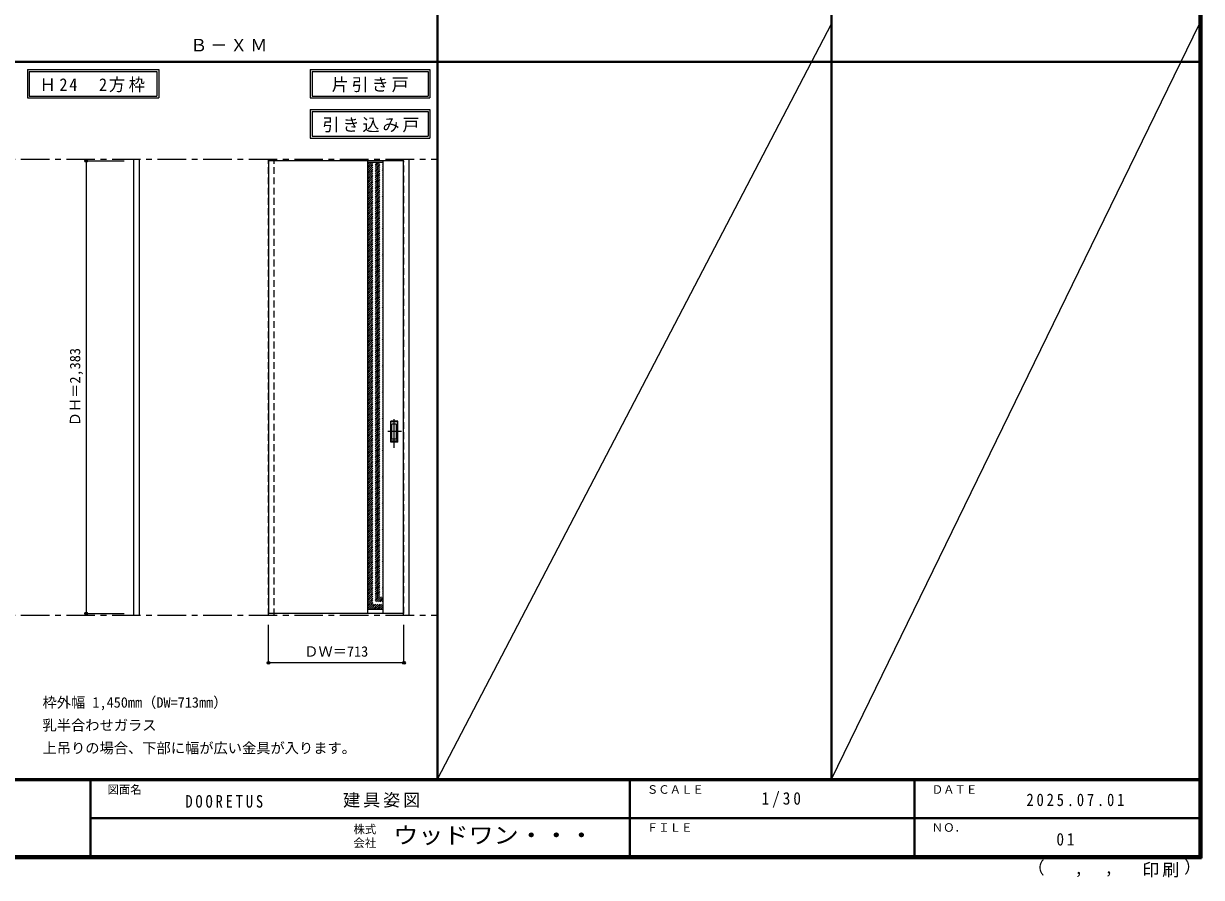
# Model space of a CAD drawing. Units: millimetres, scale not verified. Extents: x -6000 to 5700, y -4307 to 4260.
# Drawn here: x -502 to 5700, y -4307 to 186 of the extents above; entities that cross this region are included whole.
import ezdxf
from ezdxf.enums import TextEntityAlignment as Align

# ---------------------------------------------------------------- set-up
doc = ezdxf.new("R2010")
doc.units = ezdxf.units.MM
doc.header["$LTSCALE"] = 30
doc.header["$PDMODE"] = 32
doc.header["$PDSIZE"] = 15
doc.linetypes.add('CHAIN1', pattern=[8, 5, -1, 1, -1])
doc.linetypes.add('DASHED1', pattern=[1.8, 1.2, -0.6])
for name, color, linetype, lineweight in [('0-1_通り芯', 7, 'CHAIN1', 18), ('0-2_扉', 4, 'DASHED1', 9), ('0-3_仕上げ', 7, 'Continuous', 18), ('0-4_枠', 3, 'Continuous', 25), ('0-6_引手', 7, 'Continuous', 18), ('0-A_文字', 7, 'Continuous', 18), ('0-B_寸法', 7, 'Continuous', 9), ('0-C_ハッチ', 4, 'DASHED1', 9), ('F-1_枠', 6, 'Continuous', 40), ('F-A_文字', 7, 'Continuous', 18)]:
    doc.layers.add(name, color=color, linetype=linetype, lineweight=lineweight)
doc.styles.add('ＭＳ ゴシック', font='')
doc.styles.get('ＭＳ ゴシック').set_extended_font_data('MS Gothic')

msp = doc.modelspace()

# ---------------------------------------------------------------- linework, layer by layer
at = {"layer": '0-1_通り芯'}
for p, q in [((-2916, -527.5), (1678, -527.5)), ((-2916, -2927.5), (1678, -2927.5))]:
    msp.add_line(p, q, dxfattribs=at)
at = {"layer": '0-2_扉', "color": 3, "linetype": 'Continuous', "lineweight": 25}
for p, q in [((1498, -535.5), (788, -535.5)), ((788, -535.5), (788, -2918.5)), ((1498, -2918.5), (788, -2918.5))]:
    msp.add_line(p, q, dxfattribs=at)
at = {"layer": '0-2_扉'}
for p, q in [((788, -535.5), (788, -539.5)), ((1498, -535.5), (1501, -535.5))]:
    msp.add_line(p, q, dxfattribs=at)
msp.add_lwpolyline([(1498, -2918.5), (1501, -2918.5), (1501, -535.5)], dxfattribs=at)
at = {"layer": '0-3_仕上げ', "color": 3, "lineweight": 25}
for p, q in [((1311, -2918.5), (1311, -535.5)), ((1391, -2918.5), (1391, -535.5))]:
    msp.add_line(p, q, dxfattribs=at)
at = {"layer": '0-3_仕上げ'}
for p, q in [((1311, -543.5), (1391, -543.5)), ((1311, -2894.5), (1391, -2894.5))]:
    msp.add_line(p, q, dxfattribs=at)
at = {"layer": '0-4_枠'}
for p, q in [((78, -2927.5), (78, -527.5)), ((108, -2927.5), (108, -527.5)), ((1498, -2927.5), (1498, -527.5)), ((1528, -2927.5), (1528, -527.5)), ((78, -2927.5), (108, -2927.5)), ((1498, -2927.5), (1528, -2927.5))]:
    msp.add_line(p, q, dxfattribs=at)
at = {"layer": '0-4_枠', "color": 4, "linetype": 'DASHED1', "lineweight": 9}
for p, q in [((788, -2927.5), (788, -527.5)), ((818, -2927.5), (818, -527.5)), ((788, -2927.5), (818, -2927.5))]:
    msp.add_line(p, q, dxfattribs=at)
at = {"layer": '0-6_引手'}
for p, q in [((1469, -1906), (1431, -1906)), ((1431, -2016), (1431, -1906)), ((1462.5, -1922), (1437.5, -1922)), ((1437.5, -2000), (1437.5, -1922)), ((1462.5, -2000), (1462.5, -1922)), ((1469, -2016), (1469, -1906)), ((1469, -2016), (1431, -2016)), ((1462.5, -2000), (1437.5, -2000))]:
    msp.add_line(p, q, dxfattribs=at)
at = {"layer": '0-6_引手', "linetype": 'DASHED1'}
for p, q in [((1434, -2012), (1434, -1910)), ((1466, -2012), (1434, -2012))]:
    msp.add_line(p, q, dxfattribs=at)
at = {"layer": '0-6_引手', "linetype": 'CHAIN1'}
for p, q in [((1450, -2046.23), (1450, -1875.38)), ((1488.07, -1961), (1415.56, -1961))]:
    msp.add_line(p, q, dxfattribs=at)
at = {"layer": '0-6_引手', "linetype": 'DASHED1'}
msp.add_lwpolyline([(1466, -2012), (1466, -1910), (1434, -1910)], dxfattribs=at)
at = {"layer": '0-A_文字'}
for p, q in [((-482, -55.5), (-482, -205.5)), ((1006.97, -55.5), (1006.97, -205.5)), ((-472, -65.5), (-472, -195.5)), ((-472, -65.5), (200.62, -65.5)), ((200.62, -65.5), (200.62, -195.5)), ((1016.97, -65.5), (1016.97, -195.5)), ((1016.97, -65.5), (1628, -65.5)), ((1628, -65.5), (1628, -195.5)), ((-482, -205.5), (210.62, -205.5)), ((-472, -195.5), (200.62, -195.5)), ((1006.97, -205.5), (1638, -205.5)), ((1016.97, -195.5), (1628, -195.5)), ((1006.97, -266.97), (1006.97, -416.97)), ((1016.97, -276.97), (1016.97, -406.97)), ((1016.97, -276.97), (1628, -276.97)), ((1628, -276.97), (1628, -406.97)), ((1006.97, -416.97), (1638, -416.97)), ((1016.97, -406.97), (1628, -406.97))]:
    msp.add_line(p, q, dxfattribs=at)
for points in [[(-482, -55.5), (210.62, -55.5), (210.62, -205.5)], [(1006.97, -55.5), (1638, -55.5), (1638, -205.5)], [(1006.97, -266.97), (1638, -266.97), (1638, -416.97)]]:
    msp.add_lwpolyline(points, dxfattribs=at)
at = {"layer": '0-B_寸法', "color": 4}
for p, q in [((-172, -535.5), (28, -535.5)), ((-172, -535.5), (-172, -2918.5)), ((-172, -2918.5), (28, -2918.5)), ((1501, -3177), (1501, -2977))]:
    msp.add_line(p, q, dxfattribs=at)
msp.add_lwpolyline([(1501, -3177), (788, -3177), (788, -2977)], dxfattribs=at)
at = {"layer": '0-B_寸法'}
for p in [(-172, -535.5), (-172, -2918.5), (788, -3177), (1501, -3177)]:
    msp.add_point(p, dxfattribs=at)
at = {"layer": '0-C_ハッチ'}
for p, q in [((1311, -585.25), (1352.75, -543.5)), ((1311, -614.95), (1382.45, -543.5)), ((1311, -605.05), (1372.55, -543.5)), ((1311, -595.15), (1362.65, -543.5)), ((1311, -575.35), (1342.85, -543.5)), ((1311, -565.45), (1332.95, -543.5)), ((1311, -555.55), (1323.05, -543.5)), ((1311, -624.85), (1391, -544.85)), ((1311, -634.75), (1391, -554.75)), ((1311, -644.64), (1391, -564.64)), ((1311, -654.54), (1391, -574.54)), ((1311, -664.44), (1391, -584.44)), ((1311, -674.34), (1391, -594.34)), ((1311, -684.24), (1391, -604.24)), ((1311, -694.14), (1391, -614.14)), ((1311, -704.04), (1391, -624.04)), ((1311, -713.94), (1391, -633.94)), ((1311, -723.84), (1391, -643.84)), ((1311, -733.74), (1391, -653.74)), ((1311, -743.64), (1391, -663.64)), ((1311, -753.54), (1391, -673.54)), ((1311, -763.44), (1391, -683.44)), ((1311, -773.34), (1391, -693.34)), ((1311, -783.24), (1391, -703.24)), ((1311, -793.14), (1391, -713.14)), ((1311, -803.04), (1391, -723.04)), ((1311, -812.94), (1391, -732.94)), ((1311, -822.84), (1391, -742.84)), ((1311, -832.74), (1391, -752.74)), ((1311, -842.63), (1391, -762.63)), ((1311, -852.53), (1391, -772.53)), ((1311, -862.43), (1391, -782.43)), ((1311, -872.33), (1391, -792.33)), ((1311, -882.23), (1391, -802.23)), ((1311, -892.13), (1391, -812.13)), ((1311, -902.03), (1391, -822.03)), ((1311, -911.93), (1391, -831.93)), ((1311, -921.83), (1391, -841.83)), ((1311, -931.73), (1391, -851.73)), ((1311, -941.63), (1391, -861.63)), ((1311, -951.53), (1391, -871.53)), ((1311, -961.43), (1391, -881.43)), ((1311, -971.33), (1391, -891.33)), ((1311, -981.23), (1391, -901.23)), ((1311, -991.13), (1391, -911.13)), ((1311, -1001.03), (1391, -921.03)), ((1311, -1010.93), (1391, -930.93)), ((1311, -1020.83), (1391, -940.83)), ((1311, -1030.73), (1391, -950.73)), ((1311, -1040.62), (1391, -960.62)), ((1311, -1050.52), (1391, -970.52)), ((1311, -1060.42), (1391, -980.42)), ((1311, -1070.32), (1391, -990.32)), ((1311, -1080.22), (1391, -1000.22)), ((1311, -1090.12), (1391, -1010.12)), ((1311, -1100.02), (1391, -1020.02)), ((1311, -1109.92), (1391, -1029.92)), ((1311, -1119.82), (1391, -1039.82)), ((1311, -1129.72), (1391, -1049.72)), ((1311, -1139.62), (1391, -1059.62)), ((1311, -1149.52), (1391, -1069.52)), ((1311, -1159.42), (1391, -1079.42)), ((1311, -1169.32), (1391, -1089.32)), ((1311, -1179.22), (1391, -1099.22)), ((1311, -1189.12), (1391, -1109.12)), ((1311, -1199.02), (1391, -1119.02)), ((1311, -1208.92), (1391, -1128.92)), ((1311, -1218.82), (1391, -1138.82)), ((1311, -1228.72), (1391, -1148.72)), ((1311, -1238.61), (1391, -1158.61)), ((1311, -1248.51), (1391, -1168.51)), ((1311, -1258.41), (1391, -1178.41)), ((1311, -1268.31), (1391, -1188.31)), ((1311, -1278.21), (1391, -1198.21)), ((1311, -1288.11), (1391, -1208.11)), ((1311, -1298.01), (1391, -1218.01)), ((1311, -1307.91), (1391, -1227.91)), ((1311, -1317.81), (1391, -1237.81)), ((1311, -1327.71), (1391, -1247.71)), ((1311, -1337.61), (1391, -1257.61)), ((1311, -1347.51), (1391, -1267.51)), ((1311, -1357.41), (1391, -1277.41)), ((1311, -1367.31), (1391, -1287.31)), ((1311, -1377.21), (1391, -1297.21)), ((1311, -1387.11), (1391, -1307.11)), ((1311, -1397.01), (1391, -1317.01)), ((1311, -1406.91), (1391, -1326.91)), ((1311, -1416.81), (1391, -1336.81)), ((1311, -1426.7), (1391, -1346.7)), ((1311, -1436.6), (1391, -1356.6)), ((1311, -1446.5), (1391, -1366.5)), ((1311, -1456.4), (1391, -1376.4)), ((1311, -1466.3), (1391, -1386.3)), ((1311, -1476.2), (1391, -1396.2)), ((1311, -1486.1), (1391, -1406.1)), ((1311, -1496), (1391, -1416)), ((1311, -1505.9), (1391, -1425.9)), ((1311, -1515.8), (1391, -1435.8)), ((1311, -1525.7), (1391, -1445.7)), ((1311, -1535.6), (1391, -1455.6)), ((1311, -1545.5), (1391, -1465.5)), ((1311, -1555.4), (1391, -1475.4)), ((1311, -1565.3), (1391, -1485.3)), ((1311, -1575.2), (1391, -1495.2)), ((1311, -1585.1), (1391, -1505.1)), ((1311, -1595), (1391, -1515)), ((1311, -1604.9), (1391, -1524.9)), ((1311, -1614.8), (1391, -1534.8)), ((1311, -1624.69), (1391, -1544.69)), ((1311, -1634.59), (1391, -1554.59)), ((1311, -1644.49), (1391, -1564.49)), ((1311, -1654.39), (1391, -1574.39)), ((1311, -1664.29), (1391, -1584.29)), ((1311, -1674.19), (1391, -1594.19)), ((1311, -1684.09), (1391, -1604.09)), ((1311, -1693.99), (1391, -1613.99)), ((1311, -1703.89), (1391, -1623.89)), ((1311, -1713.79), (1391, -1633.79)), ((1311, -1723.69), (1391, -1643.69)), ((1311, -1733.59), (1391, -1653.59)), ((1311, -1743.49), (1391, -1663.49)), ((1311, -1753.39), (1391, -1673.39)), ((1311, -1763.29), (1391, -1683.29)), ((1311, -1773.19), (1391, -1693.19)), ((1311, -1783.09), (1391, -1703.09)), ((1311, -1792.99), (1391, -1712.99)), ((1311, -1802.89), (1391, -1722.89)), ((1311, -1812.79), (1391, -1732.79)), ((1311, -1822.68), (1391, -1742.68)), ((1311, -1832.58), (1391, -1752.58)), ((1311, -1842.48), (1391, -1762.48)), ((1311, -1852.38), (1391, -1772.38)), ((1311, -1862.28), (1391, -1782.28)), ((1311, -1872.18), (1391, -1792.18)), ((1311, -1882.08), (1391, -1802.08)), ((1311, -1891.98), (1391, -1811.98)), ((1311, -1901.88), (1391, -1821.88)), ((1311, -1911.78), (1391, -1831.78)), ((1311, -1921.68), (1391, -1841.68)), ((1311, -1931.58), (1391, -1851.58)), ((1311, -1941.48), (1391, -1861.48)), ((1311, -1951.38), (1391, -1871.38)), ((1311, -1961.28), (1391, -1881.28)), ((1311, -1971.18), (1391, -1891.18)), ((1311, -1981.08), (1391, -1901.08)), ((1311, -1990.98), (1391, -1910.98)), ((1311, -2000.88), (1391, -1920.88)), ((1311, -2010.78), (1391, -1930.78)), ((1311, -2020.67), (1391, -1940.67)), ((1311, -2030.57), (1391, -1950.57)), ((1311, -2040.47), (1391, -1960.47)), ((1311, -2050.37), (1391, -1970.37)), ((1311, -2060.27), (1391, -1980.27)), ((1311, -2070.17), (1391, -1990.17)), ((1311, -2080.07), (1391, -2000.07)), ((1311, -2089.97), (1391, -2009.97)), ((1311, -2099.87), (1391, -2019.87)), ((1311, -2109.77), (1391, -2029.77)), ((1311, -2119.67), (1391, -2039.67)), ((1311, -2129.57), (1391, -2049.57)), ((1311, -2139.47), (1391, -2059.47)), ((1311, -2149.37), (1391, -2069.37)), ((1311, -2159.27), (1391, -2079.27)), ((1311, -2169.17), (1391, -2089.17)), ((1311, -2179.07), (1391, -2099.07)), ((1311, -2188.97), (1391, -2108.97)), ((1311, -2198.87), (1391, -2118.87)), ((1311, -2208.77), (1391, -2128.77)), ((1311, -2218.66), (1391, -2138.66)), ((1311, -2228.56), (1391, -2148.56)), ((1311, -2238.46), (1391, -2158.46)), ((1311, -2248.36), (1391, -2168.36)), ((1311, -2258.26), (1391, -2178.26)), ((1311, -2268.16), (1391, -2188.16)), ((1311, -2278.06), (1391, -2198.06)), ((1311, -2287.96), (1391, -2207.96)), ((1311, -2297.86), (1391, -2217.86)), ((1311, -2307.76), (1391, -2227.76)), ((1311, -2317.66), (1391, -2237.66)), ((1311, -2327.56), (1391, -2247.56)), ((1311, -2337.46), (1391, -2257.46)), ((1311, -2347.36), (1391, -2267.36)), ((1311, -2357.26), (1391, -2277.26)), ((1311, -2367.16), (1391, -2287.16)), ((1311, -2377.06), (1391, -2297.06)), ((1311, -2386.96), (1391, -2306.96)), ((1311, -2396.86), (1391, -2316.86)), ((1311, -2406.75), (1391, -2326.75)), ((1311, -2416.65), (1391, -2336.65)), ((1311, -2426.55), (1391, -2346.55)), ((1311, -2436.45), (1391, -2356.45)), ((1311, -2446.35), (1391, -2366.35)), ((1311, -2456.25), (1391, -2376.25)), ((1311, -2466.15), (1391, -2386.15)), ((1311, -2476.05), (1391, -2396.05)), ((1311, -2485.95), (1391, -2405.95)), ((1311, -2495.85), (1391, -2415.85)), ((1311, -2505.75), (1391, -2425.75)), ((1311, -2515.65), (1391, -2435.65)), ((1311, -2525.55), (1391, -2445.55)), ((1311, -2535.45), (1391, -2455.45)), ((1311, -2545.35), (1391, -2465.35)), ((1311, -2555.25), (1391, -2475.25)), ((1311, -2565.15), (1391, -2485.15)), ((1311, -2575.05), (1391, -2495.05)), ((1311, -2584.95), (1391, -2504.95)), ((1311, -2594.85), (1391, -2514.85)), ((1311, -2604.74), (1391, -2524.74)), ((1311, -2614.64), (1391, -2534.64)), ((1311, -2624.54), (1391, -2544.54)), ((1311, -2634.44), (1391, -2554.44)), ((1311, -2644.34), (1391, -2564.34)), ((1311, -2654.24), (1391, -2574.24)), ((1311, -2664.14), (1391, -2584.14)), ((1311, -2674.04), (1391, -2594.04)), ((1311, -2683.94), (1391, -2603.94)), ((1311, -2693.84), (1391, -2613.84)), ((1311, -2703.74), (1391, -2623.74)), ((1311, -2713.64), (1391, -2633.64)), ((1311, -2723.54), (1391, -2643.54)), ((1311, -2733.44), (1391, -2653.44)), ((1311, -2743.34), (1391, -2663.34)), ((1311, -2753.24), (1391, -2673.24)), ((1311, -2763.14), (1391, -2683.14)), ((1311, -2773.04), (1391, -2693.04)), ((1311, -2782.94), (1391, -2702.94)), ((1311, -2792.84), (1391, -2712.84)), ((1311, -2802.73), (1391, -2722.73)), ((1311, -2812.63), (1391, -2732.63)), ((1311, -2822.53), (1391, -2742.53)), ((1311, -2832.43), (1391, -2752.43)), ((1311, -2842.33), (1391, -2762.33)), ((1311, -2852.23), (1391, -2772.23)), ((1311, -2862.13), (1391, -2782.13)), ((1311, -2872.03), (1391, -2792.03)), ((1311, -2881.93), (1391, -2801.93)), ((1311, -2891.83), (1391, -2811.83)), ((1318.23, -2894.5), (1391, -2821.73)), ((1328.13, -2894.5), (1391, -2831.63)), ((1338.03, -2894.5), (1391, -2841.53)), ((1347.93, -2894.5), (1391, -2851.43)), ((1357.83, -2894.5), (1391, -2861.33)), ((1367.73, -2894.5), (1391, -2871.23)), ((1377.63, -2894.5), (1391, -2881.13)), ((1387.53, -2894.5), (1391, -2891.03))]:
    msp.add_line(p, q, dxfattribs=at)
at = {"layer": 'F-1_枠'}
for p, q in [((1678, -3790), (1678, 4175)), ((3752, -3790), (3752, 4175)), ((5690, 4175), (5690, -4205)), ((5695, 4175), (5695, -4205)), ((5700, 4175), (5700, -4205)), ((-6000, -15.5), (5700, -15.5)), ((5700, -3790), (-6000, -3790)), ((5700, -3795), (-6000, -3795)), ((-150, -3795), (-150, -4195)), ((2690, -3795), (2690, -4195)), ((4190, -3795), (4190, -4195)), ((-150, -3995), (5690, -3995.01)), ((5700, -4195), (-6000, -4195)), ((5700, -4200), (-6000, -4200)), ((5700, -4205), (-6000, -4205))]:
    msp.add_line(p, q, dxfattribs=at)
at = {"layer": 'F-A_文字'}
for p, q in [((1678, -3790), (3752, 184.5)), ((3752, -3790), (5690, 184.5))]:
    msp.add_line(p, q, dxfattribs=at)

# ---------------------------------------------------------------- texts
at = {"layer": '0-A_文字', "style": 'ＭＳ ゴシック'}
for s, p in [('枠外幅 1,450mm（DW=713mm）', (-402, -3430)), ('乳半合わせガラス', (-402, -3550)), ('上吊りの場合、下部に幅が広い金具が入ります。', (-402, -3670))]:
    msp.add_text(s, height=54.99, dxfattribs=at).set_placement(p, align=Align.BOTTOM_LEFT)
at = {"layer": '0-A_文字', "char_height": 65.98, "attachment_point": 7, "style": 'ＭＳ ゴシック'}
for s, insert in [('\\T1.17;Ｂ－ＸＭ', (375.5, 39.5)), ('\\T1.22;\\W0.95;Ｈ24\u30002方枠', (-417.34, -175.5)), ('\\T1.17;片引き戸', (1119.98, -175.5)), ('\\T1.17;引き込み戸', (1071.63, -386.97))]:
    msp.add_mtext(s, dxfattribs=dict(at, insert=insert))
at = {"layer": '0-B_寸法', "style": 'ＭＳ ゴシック'}
msp.add_text('ＤＨ＝2,383', height=54.99, rotation=90, dxfattribs=at).set_placement((-187, -1933.25), align=Align.BOTTOM_LEFT)
msp.add_text('ＤＷ＝713', height=54.99, dxfattribs=at).set_placement((975.75, -3162), align=Align.BOTTOM_LEFT)
at = {"layer": 'F-A_文字', "style": 'ＭＳ ゴシック'}
for s, height, p in [('図面名', 43.99, (-60, -3880)), ('ＳＣＡＬＥ', 43.99, (2780, -3880)), ('ＤＡＴＥ', 43.99, (4280, -3880)), ('株式', 43.99, (1235, -4089)), ('ＦＩＬＥ', 43.99, (2780, -4080)), ('ＮＯ．', 43.99, (4280, -4080)), ('会社', 43.99, (1235, -4161)), ('（', 65.98, (4784.03, -4308.31)), ('）', 65.98, (5608.4, -4304.13)), (',', 65.98, (5031.28, -4308.31)), (',', 65.98, (5190.2, -4305.53))]:
    msp.add_text(s, height=height, dxfattribs=at).set_placement(p, align=Align.BOTTOM_LEFT)
at = {"layer": 'F-A_文字', "style": 'ＭＳ ゴシック', "width": 1.1}
msp.add_text('ウッドワン・・・', height=87.98, dxfattribs=at).set_placement((1445, -4155), align=Align.BOTTOM_LEFT)
at = {"layer": 'F-A_文字', "char_height": 65.98, "attachment_point": 7, "style": 'ＭＳ ゴシック'}
for s, insert in [('\\T1.39;\\W0.85;DOORETUS', (350, -3940.79)), ('\\T1.17;建具姿図', (1180.42, -3940)), ('\\T1.38;\\W0.9;1/30', (3383.75, -3940)), ('\\T1.39;\\W0.85;2025.07.01', (4778.75, -3932.5)), ('\\T1.36;\\W0.9;01', (4936.25, -4140)), ('\\T1.17;印刷', (5388.15, -4306.92))]:
    msp.add_mtext(s, dxfattribs=dict(at, insert=insert))

doc.saveas('drawing.dxf')
